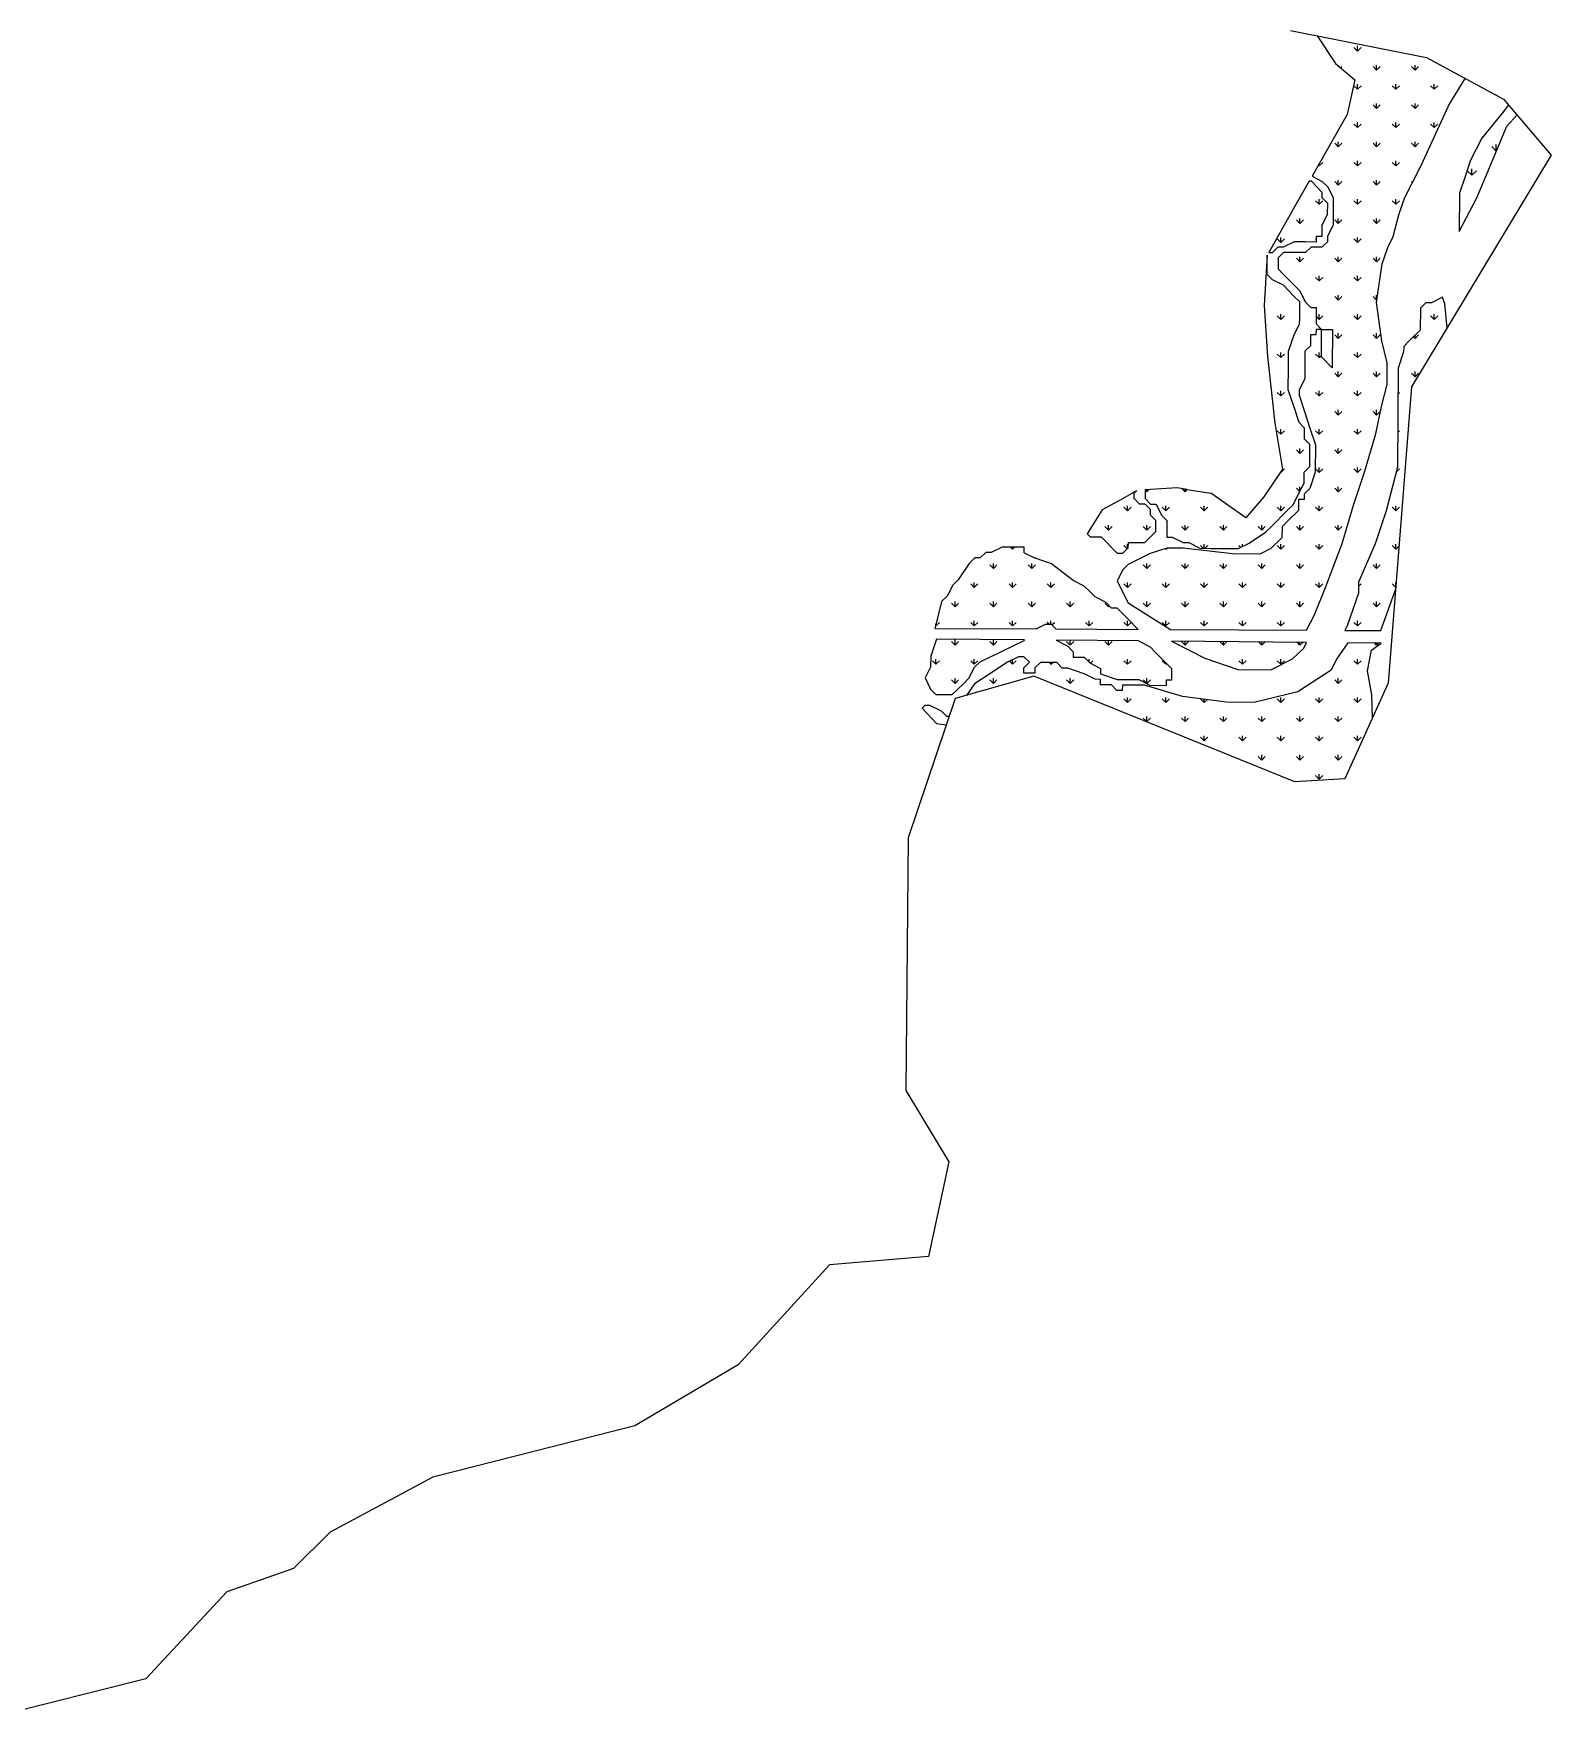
# Model space of a CAD drawing. Header units: metres. Extents: x 335517 to 338331, y 1782039 to 1785453.
# Drawn here: x 336794 to 337914, y 1782572 to 1783817 of the extents above; entities that cross this region are included whole.
import ezdxf

# ---------------------------------------------------------------- set-up
doc = ezdxf.new("R2010")
doc.units = ezdxf.units.M
doc.layers.add('MANGROOVES', color=112, linetype='Continuous')

msp = doc.modelspace()

# ---------------------------------------------------------------- linework, layer by layer
at = {"color": 3}
for p, q in [((337721.4, 1783819.3), (337821.6, 1783799.3)), ((337821.6, 1783799.3), (337878.5, 1783768.6)), ((337878.5, 1783768.6), (337913.7, 1783727.3)), ((337913.7, 1783727.3), (337810.6, 1783556.3)), ((337810.6, 1783556.3), (337793.5, 1783337.6)), ((337531.8, 1783342.8), (337473.9, 1783326.2)), ((337724.6, 1783264.7), (337531.8, 1783342.8)), ((337793.5, 1783337.6), (337761.3, 1783267)), ((337473.9, 1783326.2), (337439.1, 1783223.5)), ((337761.3, 1783267), (337724.6, 1783264.7)), ((337439.1, 1783223.5), (337437.5, 1783037.1)), ((337437.5, 1783037.1), (337469.2, 1782984.4)), ((337469.2, 1782984.4), (337454.2, 1782914.5)), ((337381, 1782908.3), (337313.8, 1782834.5)), ((337454.2, 1782914.5), (337381, 1782908.3)), ((337313.8, 1782834.5), (337237.5, 1782789.6)), ((337237.5, 1782789.6), (337088.3, 1782751.6)), ((337088.3, 1782751.6), (337012.7, 1782711)), ((337012.7, 1782711), (336985.4, 1782684.2)), ((336985.4, 1782684.2), (336936.3, 1782667)), ((336936.3, 1782667), (336876.5, 1782602.9)), ((336876.5, 1782602.9), (336752.4, 1782571.5))]:
    msp.add_line(p, q, dxfattribs=at)
at = {"layer": 'MANGROOVES'}
for p, q in [((337740.9, 1783815.4), (337754.5, 1783794.8)), ((337754.5, 1783794.8), (337768.7, 1783782.8)), ((337768.7, 1783782.8), (337763.2, 1783757.3)), ((337838.2, 1783764.1), (337850.2, 1783783.9)), ((337817.7, 1783719.7), (337838.2, 1783764.1)), ((337882.1, 1783764.4), (337878.7, 1783759.8)), ((337763.2, 1783757.3), (337737.2, 1783711.8)), ((337878.7, 1783759.8), (337862.4, 1783739.7)), ((337881, 1783748.6), (337888.5, 1783756.9)), ((337862.4, 1783739.7), (337854.2, 1783723.5)), ((337871.5, 1783726.3), (337881, 1783748.6)), ((337858.9, 1783695.7), (337871.5, 1783726.3)), ((337805.5, 1783695.4), (337817.7, 1783719.7)), ((337854.2, 1783723.5), (337850.1, 1783711.4)), ((337735.1, 1783708), (337723.4, 1783687.5)), ((337736.7, 1783708), (337735.1, 1783708)), ((337740.7, 1783703.9), (337736.7, 1783708)), ((337737.2, 1783711.8), (337744.8, 1783707.9)), ((337744.8, 1783699.8), (337740.7, 1783703.9)), ((337744.8, 1783707.9), (337748.8, 1783703.9)), ((337748.8, 1783703.9), (337752.8, 1783695.7)), ((337850.1, 1783711.4), (337846, 1783699.3)), ((337744.7, 1783695.8), (337744.8, 1783699.8)), ((337744.7, 1783695.8), (337748.8, 1783691.7)), ((337748.7, 1783683.6), (337748.8, 1783691.7)), ((337752.8, 1783695.7), (337752.7, 1783675.5)), ((337801.3, 1783683.3), (337805.5, 1783695.4)), ((337846, 1783699.3), (337845.8, 1783670.9)), ((337845.8, 1783670.9), (337858.9, 1783695.7)), ((337723.4, 1783687.5), (337705.2, 1783655.5)), ((337744.6, 1783675.5), (337748.7, 1783683.6)), ((337797.2, 1783667.2), (337801.3, 1783683.3)), ((337740.5, 1783663.4), (337740.5, 1783667.5)), ((337740.5, 1783667.5), (337744.6, 1783667.4)), ((337744.6, 1783667.4), (337744.6, 1783675.5)), ((337752.7, 1783675.5), (337748.6, 1783667.4)), ((337748.6, 1783667.4), (337748.6, 1783663.4)), ((337793.1, 1783659.1), (337797.2, 1783667.2)), ((337704, 1783653.5), (337701.8, 1783616.2)), ((337704, 1783651.5), (337704, 1783653.5)), ((337704, 1783647.4), (337704, 1783651.5)), ((337705.2, 1783655.5), (337708.1, 1783655.5)), ((337708.1, 1783655.5), (337712.2, 1783659.5)), ((337716.2, 1783655.5), (337712.1, 1783651.4)), ((337712.1, 1783651.4), (337712.1, 1783643.3)), ((337712.2, 1783659.5), (337716.2, 1783659.5)), ((337716.2, 1783659.5), (337724.3, 1783663.5)), ((337732.4, 1783655.4), (337716.2, 1783655.5)), ((337724.3, 1783663.5), (337732.4, 1783663.5)), ((337732.4, 1783663.5), (337740.5, 1783663.4)), ((337736.5, 1783659.4), (337732.4, 1783655.4)), ((337744.5, 1783659.3), (337736.5, 1783659.4)), ((337748.6, 1783663.4), (337744.5, 1783659.3)), ((337789, 1783647), (337793.1, 1783659.1)), ((337704, 1783639.3), (337704, 1783647.4)), ((337708, 1783635.3), (337704, 1783639.3)), ((337712.1, 1783643.3), (337716.1, 1783639.3)), ((337716.1, 1783639.3), (337720.1, 1783635.2)), ((337784.8, 1783618.6), (337789, 1783647)), ((337716.1, 1783631.2), (337708, 1783635.3)), ((337720.1, 1783627.1), (337716.1, 1783631.2)), ((337720.1, 1783635.2), (337724.2, 1783631.1)), ((337724.1, 1783623), (337720.1, 1783627.1)), ((337724.2, 1783631.1), (337728.2, 1783627.1)), ((337728.2, 1783627.1), (337732.2, 1783618.9)), ((337701.8, 1783616.2), (337704.3, 1783578.6)), ((337728.1, 1783619), (337724.1, 1783623)), ((337728.1, 1783610.9), (337728.1, 1783619)), ((337732.2, 1783618.9), (337736.2, 1783614.9)), ((337736.2, 1783614.9), (337740.3, 1783614.8)), ((337740.3, 1783614.8), (337740.2, 1783602.7)), ((337788.7, 1783590.3), (337784.8, 1783618.6)), ((337817.2, 1783614.4), (337817.1, 1783598.2)), ((337821.2, 1783618.4), (337817.2, 1783614.4)), ((337825.3, 1783618.4), (337821.2, 1783618.4)), ((337833.4, 1783622.4), (337825.3, 1783618.4)), ((337835.2, 1783617.6), (337833.4, 1783622.4)), ((337836.9, 1783599.9), (337835.2, 1783617.6)), ((337723.9, 1783594.7), (337728, 1783602.8)), ((337728, 1783602.8), (337728.1, 1783606.8)), ((337728.1, 1783606.8), (337728.1, 1783610.9)), ((337740.2, 1783602.7), (337744.2, 1783598.6)), ((337719.8, 1783582.6), (337723.9, 1783594.7)), ((337736.1, 1783594.6), (337736, 1783586.5)), ((337740.1, 1783594.6), (337736.1, 1783594.6)), ((337740.2, 1783598.6), (337740.1, 1783594.6)), ((337744.2, 1783598.6), (337740.2, 1783598.6)), ((337744.1, 1783578.4), (337744.2, 1783598.6)), ((337744.2, 1783598.6), (337752.3, 1783598.6)), ((337752.3, 1783598.6), (337752.1, 1783570.2)), ((337792.6, 1783574.1), (337788.7, 1783590.3)), ((337808.9, 1783590.2), (337804.9, 1783586.1)), ((337817.1, 1783598.2), (337808.9, 1783590.2)), ((337704.3, 1783578.6), (337709.8, 1783529.4)), ((337719.8, 1783574.5), (337719.8, 1783582.6)), ((337732, 1783582.5), (337731.9, 1783562.3)), ((337736, 1783586.5), (337732, 1783582.5)), ((337752.1, 1783570.2), (337744.1, 1783578.4)), ((337804.8, 1783582.1), (337800.7, 1783570)), ((337804.9, 1783586.1), (337804.8, 1783582.1)), ((337719.7, 1783554.2), (337719.8, 1783570.4)), ((337719.8, 1783570.4), (337719.8, 1783574.5)), ((337792.6, 1783557.9), (337792.6, 1783574.1)), ((337800.7, 1783570), (337800.3, 1783497.1)), ((337723.7, 1783542.1), (337719.7, 1783554.2)), ((337731.9, 1783562.3), (337727.8, 1783554.2)), ((337727.8, 1783554.2), (337727.8, 1783550.1)), ((337788.4, 1783541.7), (337792.6, 1783557.9)), ((337727.6, 1783529.9), (337723.7, 1783542.1)), ((337727.8, 1783550.1), (337731.7, 1783538)), ((337784.3, 1783521.5), (337788.4, 1783541.7)), ((337709.8, 1783529.4), (337715.5, 1783495.5)), ((337731.7, 1783525.8), (337727.6, 1783529.9)), ((337731.7, 1783538), (337735.7, 1783525.8)), ((337731.6, 1783517.7), (337731.7, 1783525.8)), ((337735.6, 1783513.7), (337731.6, 1783517.7)), ((337735.7, 1783525.8), (337739.7, 1783513.6)), ((337776, 1783493.2), (337784.3, 1783521.5)), ((337735.6, 1783505.6), (337735.6, 1783513.7)), ((337735.6, 1783497.5), (337735.6, 1783505.6)), ((337739.7, 1783513.6), (337739.6, 1783493.4)), ((337715.5, 1783495.5), (337701.6, 1783475)), ((337731.4, 1783485.3), (337731.5, 1783493.4)), ((337731.5, 1783493.4), (337735.6, 1783497.5)), ((337739.6, 1783493.4), (337735.5, 1783481.3)), ((337767.8, 1783468.9), (337776, 1783493.2)), ((337800.3, 1783497.1), (337792, 1783464.8)), ((337594.1, 1783471.8), (337608, 1783479.9)), ((337605.9, 1783477.9), (337608, 1783479.9)), ((337605.9, 1783473.9), (337605.9, 1783477.9)), ((337637.6, 1783481.7), (337614, 1783480.3)), ((337614, 1783480.3), (337614, 1783477.9)), ((337614, 1783477.9), (337614, 1783473.8)), ((337645.1, 1783480.5), (337637.6, 1783481.7)), ((337645.1, 1783480.5), (337662.4, 1783477.8)), ((337688.3, 1783459.7), (337662.4, 1783477.8)), ((337723.3, 1783469.2), (337727.3, 1783477.3)), ((337727.3, 1783477.3), (337731.4, 1783485.3)), ((337735.5, 1783481.3), (337731.4, 1783477.2)), ((337731.4, 1783477.2), (337731.4, 1783473.2)), ((337582.4, 1783465.6), (337571.3, 1783447.8)), ((337594.1, 1783471.8), (337582.4, 1783465.6)), ((337609.9, 1783469.8), (337605.9, 1783473.9)), ((337614, 1783469.8), (337609.9, 1783469.8)), ((337614, 1783473.8), (337618, 1783469.8)), ((337618, 1783465.7), (337614, 1783469.8)), ((337618, 1783469.8), (337622.1, 1783469.8)), ((337618, 1783461.7), (337618, 1783465.7)), ((337622.1, 1783469.8), (337626.1, 1783461.6)), ((337701.6, 1783475), (337688.3, 1783459.7)), ((337707, 1783453.1), (337719.2, 1783465.2)), ((337727.3, 1783465.1), (337719.1, 1783457.1)), ((337719.2, 1783465.2), (337723.3, 1783469.2)), ((337731.4, 1783473.2), (337727.3, 1783473.2)), ((337727.3, 1783473.2), (337727.3, 1783465.1)), ((337759.5, 1783440.7), (337767.8, 1783468.9)), ((337792, 1783464.8), (337783.8, 1783440.5)), ((337622, 1783457.6), (337618, 1783461.7)), ((337622, 1783453.6), (337622, 1783457.6)), ((337622, 1783449.5), (337622, 1783453.6)), ((337626.1, 1783461.6), (337630.1, 1783457.6)), ((337630.1, 1783453.5), (337630, 1783449.5)), ((337630.1, 1783457.6), (337630.1, 1783453.5)), ((337702.9, 1783449.1), (337707, 1783453.1)), ((337715.1, 1783453), (337715, 1783444.9)), ((337719.1, 1783457.1), (337715.1, 1783453)), ((337571.3, 1783447.8), (337573.4, 1783445.7)), ((337573.4, 1783445.7), (337581.5, 1783445.7)), ((337581.5, 1783445.7), (337585.5, 1783441.6)), ((337585.5, 1783441.6), (337589.5, 1783437.5)), ((337601.6, 1783437.5), (337601.7, 1783441.5)), ((337601.7, 1783441.5), (337605.7, 1783441.5)), ((337605.7, 1783441.5), (337609.8, 1783441.5)), ((337609.8, 1783441.5), (337613.8, 1783441.5)), ((337613.8, 1783441.5), (337617.9, 1783445.5)), ((337617.9, 1783445.5), (337622, 1783449.5)), ((337630, 1783449.5), (337630, 1783445.4)), ((337630, 1783445.4), (337634.1, 1783445.4)), ((337634.1, 1783445.4), (337642.1, 1783441.3)), ((337642.1, 1783441.3), (337646.2, 1783441.3)), ((337646.2, 1783441.3), (337654.3, 1783437.2)), ((337682.6, 1783437), (337690.7, 1783441)), ((337690.7, 1783441), (337702.9, 1783449.1)), ((337715, 1783444.9), (337706.9, 1783436.9)), ((337747.2, 1783408.3), (337759.5, 1783440.7)), ((337783.8, 1783440.5), (337771.5, 1783412.2)), ((337488.3, 1783430), (337484.2, 1783426)), ((337492.3, 1783430), (337488.3, 1783430)), ((337496.4, 1783434), (337492.3, 1783430)), ((337500.4, 1783434), (337496.4, 1783434)), ((337508.5, 1783438), (337500.4, 1783434)), ((337516.6, 1783437.9), (337508.5, 1783438)), ((337524.7, 1783437.9), (337516.6, 1783437.9)), ((337524.7, 1783433.9), (337524.7, 1783437.9)), ((337524.7, 1783433.9), (337532.8, 1783429.8)), ((337544.9, 1783425.6), (337532.8, 1783429.8)), ((337589.5, 1783437.5), (337593.5, 1783433.5)), ((337593.5, 1783433.5), (337597.6, 1783433.5)), ((337597.6, 1783433.5), (337601.6, 1783437.5)), ((337617.8, 1783433.3), (337601.6, 1783425.3)), ((337630, 1783437.3), (337617.8, 1783433.3)), ((337642.1, 1783437.3), (337630, 1783437.3)), ((337678.5, 1783433), (337642.1, 1783437.3)), ((337654.3, 1783437.2), (337662.4, 1783437.1)), ((337662.4, 1783437.1), (337666.4, 1783437.1)), ((337666.4, 1783437.1), (337674.5, 1783437.1)), ((337674.5, 1783437.1), (337682.6, 1783437)), ((337698.8, 1783432.9), (337678.5, 1783433)), ((337706.9, 1783436.9), (337698.8, 1783432.9)), ((337484.2, 1783426), (337476, 1783413.9)), ((337561, 1783413.4), (337544.9, 1783425.6)), ((337597.5, 1783421.3), (337593.4, 1783413.2)), ((337601.6, 1783425.3), (337597.5, 1783421.3)), ((337472, 1783409.9), (337467.9, 1783401.8)), ((337476, 1783413.9), (337472, 1783409.9)), ((337569.1, 1783409.3), (337561, 1783413.4)), ((337573.1, 1783405.2), (337569.1, 1783409.3)), ((337577.2, 1783401.2), (337573.1, 1783405.2)), ((337593.4, 1783413.2), (337597.4, 1783405.1)), ((337597.4, 1783405.1), (337601.4, 1783397)), ((337739, 1783388.1), (337747.2, 1783408.3)), ((337771.5, 1783404.1), (337763.2, 1783379.9)), ((337771.5, 1783412.2), (337771.5, 1783404.1)), ((337787.9, 1783376.4), (337799, 1783407.2)), ((337463.8, 1783397.8), (337459.7, 1783381.6)), ((337467.9, 1783401.8), (337463.8, 1783397.8)), ((337585.2, 1783397.1), (337577.2, 1783401.2)), ((337589.3, 1783393), (337585.2, 1783397.1)), ((337593.3, 1783393), (337589.3, 1783393)), ((337601.4, 1783384.8), (337593.3, 1783393)), ((337601.4, 1783397), (337632.8, 1783377.2)), ((337459.7, 1783381.6), (337458.8, 1783378)), ((337458.8, 1783378), (337533.6, 1783377.7)), ((337533.6, 1783377.7), (337540.6, 1783381.1)), ((337540.6, 1783381.1), (337544.7, 1783381.1)), ((337544.7, 1783381.1), (337548.2, 1783377.6)), ((337548.2, 1783377.6), (337608.8, 1783377.3)), ((337608.8, 1783377.3), (337601.4, 1783384.8)), ((337733.2, 1783376.6), (337739, 1783388.1)), ((337763.2, 1783379.9), (337761.5, 1783376.5)), ((337460.1, 1783370.2), (337455.8, 1783357.6)), ((337525.1, 1783369.6), (337460.1, 1783370.2)), ((337508.4, 1783361.3), (337516.6, 1783365.2)), ((337516.6, 1783365.2), (337524.7, 1783369.2)), ((337524.7, 1783369.2), (337525.1, 1783369.6)), ((337609.2, 1783368.8), (337548.3, 1783369.4)), ((337548.3, 1783369.4), (337557, 1783364.9)), ((337557, 1783364.9), (337561, 1783360.8)), ((337609.2, 1783368.8), (337617.7, 1783364.4)), ((337632.8, 1783377.2), (337733.2, 1783376.6)), ((337733.2, 1783367.6), (337633.5, 1783368.6)), ((337633.5, 1783368.6), (337658.2, 1783356)), ((337731.1, 1783363.5), (337733.2, 1783367.6)), ((337763.5, 1783367.3), (337755.3, 1783355.2)), ((337761.5, 1783376.5), (337787.9, 1783376.4)), ((337788.1, 1783367.1), (337763.5, 1783367.3)), ((337781.2, 1783362), (337788.1, 1783367.1)), ((337455.8, 1783357.6), (337455.7, 1783349.5)), ((337488.1, 1783349.3), (337492.2, 1783353.3)), ((337492.2, 1783353.3), (337508.4, 1783361.3)), ((337512.4, 1783353.1), (337500.2, 1783345.1)), ((337520.5, 1783357.1), (337512.4, 1783353.1)), ((337524.6, 1783357.1), (337520.5, 1783357.1)), ((337524.5, 1783349), (337528.6, 1783353)), ((337528.6, 1783353), (337524.6, 1783357.1)), ((337536.7, 1783352.9), (337532.6, 1783348.9)), ((337540.7, 1783352.9), (337536.7, 1783352.9)), ((337544.8, 1783352.9), (337540.7, 1783352.9)), ((337548.8, 1783352.8), (337544.8, 1783352.9)), ((337552.9, 1783348.7), (337548.8, 1783352.8)), ((337561, 1783360.8), (337561, 1783356.8)), ((337561, 1783356.8), (337569.1, 1783356.7)), ((337569.1, 1783356.7), (337573.1, 1783352.6)), ((337573.1, 1783352.6), (337581.2, 1783348.5)), ((337621.8, 1783360.3), (337617.7, 1783364.4)), ((337629.8, 1783352.2), (337621.8, 1783360.3)), ((337658.2, 1783356), (337682.4, 1783347.7)), ((337706.7, 1783347.5), (337722.9, 1783355.5)), ((337722.9, 1783355.5), (337731.1, 1783363.5)), ((337755.3, 1783355.2), (337751.2, 1783347.1)), ((337778.1, 1783346.6), (337781.2, 1783362)), ((337455.7, 1783349.5), (337451.6, 1783341.5)), ((337451.6, 1783341.5), (337455.6, 1783333.3)), ((337479.9, 1783337.2), (337484, 1783341.2)), ((337484, 1783341.2), (337488.1, 1783349.3)), ((337500.2, 1783345.1), (337488, 1783337.1)), ((337524.5, 1783344.9), (337524.5, 1783349)), ((337532.6, 1783344.9), (337524.5, 1783344.9)), ((337532.6, 1783348.9), (337532.6, 1783344.9)), ((337556.9, 1783348.7), (337552.9, 1783348.7)), ((337569, 1783344.6), (337556.9, 1783348.7)), ((337577.1, 1783340.5), (337569, 1783344.6)), ((337581.1, 1783340.4), (337577.1, 1783340.5)), ((337581.1, 1783336.4), (337581.1, 1783340.4)), ((337581.2, 1783348.5), (337581.2, 1783344.5)), ((337581.2, 1783344.5), (337593.3, 1783340.3)), ((337593.3, 1783340.3), (337609.5, 1783340.2)), ((337609.5, 1783340.2), (337617.5, 1783336.1)), ((337629.7, 1783336), (337629.7, 1783340)), ((337629.7, 1783340), (337633.7, 1783340)), ((337633.8, 1783348.1), (337629.8, 1783352.2)), ((337633.7, 1783340), (337633.8, 1783348.1)), ((337682.4, 1783347.7), (337706.7, 1783347.5)), ((337751.2, 1783347.1), (337726.8, 1783331.1)), ((337781.4, 1783328.9), (337778.1, 1783346.6)), ((337455.6, 1783333.3), (337459.6, 1783329.3)), ((337459.6, 1783329.3), (337471.7, 1783329.2)), ((337471.7, 1783329.2), (337479.9, 1783337.2)), ((337488, 1783337.1), (337482.2, 1783328.6)), ((337589.2, 1783336.3), (337581.1, 1783336.4)), ((337593.2, 1783332.2), (337589.2, 1783336.3)), ((337597.2, 1783332.2), (337593.2, 1783332.2)), ((337597.3, 1783336.2), (337597.2, 1783332.2)), ((337613.5, 1783336.1), (337597.3, 1783336.2)), ((337641.7, 1783327.8), (337613.5, 1783336.1)), ((337617.5, 1783336.1), (337629.7, 1783336)), ((337674.1, 1783323.5), (337641.7, 1783327.8)), ((337726.8, 1783331.1), (337710.5, 1783327.2)), ((337781.8, 1783311.8), (337781.4, 1783328.9)), ((337451.4, 1783321.2), (337449.4, 1783319.2)), ((337449.4, 1783319.2), (337460.1, 1783307.9)), ((337455.5, 1783321.2), (337451.4, 1783321.2)), ((337455.5, 1783321.2), (337463.5, 1783317.1)), ((337467.6, 1783313), (337463.5, 1783317.1)), ((337694.3, 1783323.3), (337674.1, 1783323.5)), ((337710.5, 1783327.2), (337694.3, 1783323.3)), ((337460.1, 1783307.9), (337467.3, 1783306.8)), ((337469.4, 1783313), (337467.6, 1783313))]:
    msp.add_line(p, q, dxfattribs=at)
at = {"layer": 'MANGROOVES', "linetype": 'Continuous'}
for p, q in [((337770.8, 1783804.1), (337768.1, 1783806.8)), ((337770.8, 1783804.1), (337770.8, 1783807.9)), ((337770.8, 1783804.1), (337773.4, 1783806.8)), ((337756.6, 1783793), (337756.6, 1783793.7)), ((337758.3, 1783791.6), (337759.3, 1783792.6)), ((337784.9, 1783790), (337782.3, 1783792.6)), ((337784.9, 1783790), (337784.9, 1783793.7)), ((337784.9, 1783790), (337787.6, 1783792.6)), ((337813.2, 1783790), (337810.5, 1783792.6)), ((337813.2, 1783790), (337813.2, 1783793.7)), ((337813.2, 1783790), (337815.8, 1783792.6)), ((337770.8, 1783775.9), (337768.1, 1783778.5)), ((337770.8, 1783775.9), (337770.8, 1783779.6)), ((337770.8, 1783775.9), (337773.4, 1783778.5)), ((337799.1, 1783775.9), (337796.4, 1783778.5)), ((337799.1, 1783775.9), (337799.1, 1783779.6)), ((337799.1, 1783775.9), (337801.7, 1783778.5)), ((337827.3, 1783775.9), (337824.7, 1783778.5)), ((337827.3, 1783775.9), (337827.3, 1783779.6)), ((337827.3, 1783775.9), (337830, 1783778.5)), ((337784.9, 1783761.7), (337782.3, 1783764.4)), ((337784.9, 1783761.7), (337784.9, 1783765.5)), ((337784.9, 1783761.7), (337787.6, 1783764.4)), ((337813.2, 1783761.7), (337810.5, 1783764.4)), ((337813.2, 1783761.7), (337813.2, 1783765.5)), ((337813.2, 1783761.7), (337815.8, 1783764.4)), ((337770.8, 1783747.6), (337770.8, 1783751.3)), ((337799.1, 1783747.6), (337799.1, 1783751.3)), ((337827.3, 1783747.6), (337827.3, 1783751.3)), ((337770.8, 1783747.6), (337768.1, 1783750.2)), ((337770.8, 1783747.6), (337773.4, 1783750.2)), ((337799.1, 1783747.6), (337796.4, 1783750.2)), ((337799.1, 1783747.6), (337801.7, 1783750.2)), ((337827.3, 1783747.6), (337824.7, 1783750.2)), ((337827.3, 1783747.6), (337830, 1783750.2)), ((337756.6, 1783733.4), (337754, 1783736.1)), ((337756.6, 1783733.4), (337756.6, 1783737.2)), ((337756.6, 1783733.4), (337759.3, 1783736.1)), ((337784.9, 1783733.4), (337782.3, 1783736.1)), ((337784.9, 1783733.4), (337784.9, 1783737.2)), ((337784.9, 1783733.4), (337787.6, 1783736.1)), ((337813.2, 1783733.4), (337810.5, 1783736.1)), ((337813.2, 1783733.4), (337813.2, 1783737.2)), ((337813.2, 1783733.4), (337815.8, 1783736.1)), ((337873.2, 1783730.3), (337869.8, 1783733.7)), ((337873.2, 1783730.3), (337873.2, 1783735.1)), ((337873.2, 1783730.3), (337873.3, 1783730.4)), ((337742.5, 1783719.3), (337741.9, 1783719.9)), ((337742.5, 1783719.3), (337745.1, 1783721.9)), ((337742.5, 1783719.3), (337742.5, 1783721)), ((337770.8, 1783719.3), (337768.1, 1783721.9)), ((337770.8, 1783719.3), (337770.8, 1783723)), ((337770.8, 1783719.3), (337773.4, 1783721.9)), ((337799.1, 1783719.3), (337796.4, 1783721.9)), ((337799.1, 1783719.3), (337799.1, 1783723)), ((337799.1, 1783719.3), (337801.7, 1783721.9)), ((337855.2, 1783712.4), (337851.8, 1783715.7)), ((337855.2, 1783712.4), (337855.2, 1783717.1)), ((337855.2, 1783712.4), (337858.6, 1783715.7)), ((337756.6, 1783705.1), (337754, 1783707.8)), ((337756.6, 1783705.1), (337756.6, 1783708.9)), ((337756.6, 1783705.1), (337759.3, 1783707.8)), ((337784.9, 1783705.1), (337782.3, 1783707.8)), ((337784.9, 1783705.1), (337784.9, 1783708.9)), ((337784.9, 1783705.1), (337787.6, 1783707.8)), ((337811.3, 1783707), (337810.5, 1783707.8)), ((337742.5, 1783691), (337739.8, 1783693.6)), ((337742.5, 1783691), (337742.5, 1783694.7)), ((337742.5, 1783691), (337745.1, 1783693.6)), ((337770.8, 1783691), (337768.1, 1783693.6)), ((337770.8, 1783691), (337770.8, 1783694.7)), ((337770.8, 1783691), (337773.4, 1783693.6)), ((337799.1, 1783691), (337796.4, 1783693.6)), ((337799.1, 1783691), (337799.1, 1783694.7)), ((337799.1, 1783691), (337801.7, 1783693.6)), ((337728.3, 1783676.9), (337725.7, 1783679.5)), ((337728.3, 1783676.9), (337728.3, 1783680.6)), ((337728.3, 1783676.9), (337731, 1783679.5)), ((337756.6, 1783676.9), (337754, 1783679.5)), ((337756.6, 1783676.9), (337756.6, 1783680.6)), ((337756.6, 1783676.9), (337759.3, 1783679.5)), ((337784.9, 1783676.9), (337782.3, 1783679.5)), ((337784.9, 1783676.9), (337784.9, 1783680.6)), ((337784.9, 1783676.9), (337787.6, 1783679.5)), ((337714.2, 1783662.7), (337711.5, 1783665.4)), ((337714.2, 1783662.7), (337714.2, 1783666.5)), ((337714.2, 1783662.7), (337716.9, 1783665.4)), ((337740.5, 1783664.7), (337739.8, 1783665.4)), ((337770.8, 1783662.7), (337768.1, 1783665.4)), ((337770.8, 1783662.7), (337770.8, 1783666.5)), ((337770.8, 1783662.7), (337773.4, 1783665.4)), ((337728.3, 1783648.6), (337728.3, 1783652.3)), ((337756.6, 1783648.6), (337756.6, 1783652.3)), ((337784.9, 1783648.6), (337784.9, 1783652.3)), ((337728.3, 1783648.6), (337725.7, 1783651.2)), ((337728.3, 1783648.6), (337731, 1783651.2)), ((337756.6, 1783648.6), (337754, 1783651.2)), ((337756.6, 1783648.6), (337759.3, 1783651.2)), ((337784.9, 1783648.6), (337782.3, 1783651.2)), ((337784.9, 1783648.6), (337787.6, 1783651.2)), ((337742.5, 1783634.4), (337739.8, 1783637.1)), ((337742.5, 1783634.4), (337742.5, 1783638.2)), ((337742.5, 1783634.4), (337745.1, 1783637.1)), ((337770.8, 1783634.4), (337768.1, 1783637.1)), ((337770.8, 1783634.4), (337770.8, 1783638.2)), ((337770.8, 1783634.4), (337773.4, 1783637.1)), ((337702.2, 1783622.4), (337702.7, 1783622.9)), ((337730.5, 1783622.4), (337731, 1783622.9)), ((337756.6, 1783620.3), (337754, 1783622.9)), ((337756.6, 1783620.3), (337756.6, 1783624)), ((337756.6, 1783620.3), (337759.3, 1783622.9)), ((337784.9, 1783620.3), (337782.3, 1783622.9)), ((337784.9, 1783620.3), (337784.9, 1783624)), ((337784.9, 1783620.3), (337785.1, 1783620.4)), ((337714.2, 1783606.1), (337711.5, 1783608.8)), ((337714.2, 1783606.1), (337714.2, 1783609.9)), ((337714.2, 1783606.1), (337716.9, 1783608.8)), ((337742.5, 1783606.1), (337740.2, 1783608.4)), ((337742.5, 1783606.1), (337742.5, 1783609.9)), ((337742.5, 1783606.1), (337745.1, 1783608.8)), ((337770.8, 1783606.1), (337768.1, 1783608.8)), ((337770.8, 1783606.1), (337770.8, 1783609.9)), ((337770.8, 1783606.1), (337773.4, 1783608.8)), ((337827.3, 1783606.1), (337824.7, 1783608.8)), ((337827.3, 1783606.1), (337827.3, 1783609.9)), ((337827.3, 1783606.1), (337830, 1783608.8)), ((337756.6, 1783592), (337754, 1783594.7)), ((337756.6, 1783592), (337756.6, 1783595.8)), ((337756.6, 1783592), (337759.3, 1783594.7)), ((337784.9, 1783592), (337782.3, 1783594.7)), ((337784.9, 1783592), (337784.9, 1783595.8)), ((337784.9, 1783592), (337787.6, 1783594.7)), ((337813.2, 1783592), (337812, 1783593.2)), ((337813.2, 1783592), (337815.8, 1783594.7)), ((337813.2, 1783592), (337813.2, 1783594.4)), ((337714.2, 1783577.9), (337711.5, 1783580.5)), ((337714.2, 1783577.9), (337714.2, 1783581.6)), ((337714.2, 1783577.9), (337716.9, 1783580.5)), ((337742.5, 1783577.9), (337739.8, 1783580.5)), ((337742.5, 1783577.9), (337742.5, 1783581.6)), ((337742.5, 1783577.9), (337744.1, 1783579.5)), ((337770.8, 1783577.9), (337768.1, 1783580.5)), ((337770.8, 1783577.9), (337770.8, 1783581.6)), ((337770.8, 1783577.9), (337773.4, 1783580.5)), ((337756.6, 1783563.7), (337754, 1783566.4)), ((337756.6, 1783563.7), (337756.6, 1783567.5)), ((337756.6, 1783563.7), (337759.3, 1783566.4)), ((337784.9, 1783563.7), (337782.3, 1783566.4)), ((337784.9, 1783563.7), (337784.9, 1783567.5)), ((337784.9, 1783563.7), (337787.6, 1783566.4)), ((337813.2, 1783563.7), (337810.5, 1783566.4)), ((337813.2, 1783563.7), (337813.2, 1783567.5)), ((337813.2, 1783563.7), (337815.8, 1783566.4)), ((337714.2, 1783549.6), (337711.5, 1783552.2)), ((337714.2, 1783549.6), (337714.2, 1783553.3)), ((337714.2, 1783549.6), (337716.9, 1783552.2)), ((337742.5, 1783549.6), (337739.8, 1783552.2)), ((337742.5, 1783549.6), (337742.5, 1783553.3)), ((337742.5, 1783549.6), (337745.1, 1783552.2)), ((337770.8, 1783549.6), (337768.1, 1783552.2)), ((337770.8, 1783549.6), (337770.8, 1783553.3)), ((337770.8, 1783549.6), (337773.4, 1783552.2)), ((337800.6, 1783551.1), (337801.7, 1783552.2)), ((337756.6, 1783535.4), (337754, 1783538.1)), ((337756.6, 1783535.4), (337756.6, 1783539.2)), ((337756.6, 1783535.4), (337759.3, 1783538.1)), ((337784.9, 1783535.4), (337782.3, 1783538.1)), ((337784.9, 1783535.4), (337784.9, 1783539.2)), ((337784.9, 1783535.4), (337787.6, 1783538.1)), ((337714.2, 1783521.3), (337711.5, 1783523.9)), ((337714.2, 1783521.3), (337714.2, 1783525)), ((337714.2, 1783521.3), (337716.9, 1783523.9)), ((337742.5, 1783521.3), (337739.8, 1783523.9)), ((337742.5, 1783521.3), (337742.5, 1783525)), ((337742.5, 1783521.3), (337745.1, 1783523.9)), ((337770.8, 1783521.3), (337768.1, 1783523.9)), ((337770.8, 1783521.3), (337770.8, 1783525)), ((337770.8, 1783521.3), (337773.4, 1783523.9)), ((337800.5, 1783522.7), (337801.7, 1783523.9)), ((337728.3, 1783507.1), (337725.7, 1783509.8)), ((337728.3, 1783507.2), (337728.3, 1783510.9)), ((337728.3, 1783507.1), (337731, 1783509.8)), ((337756.6, 1783507.1), (337754, 1783509.8)), ((337756.6, 1783507.2), (337756.6, 1783510.9)), ((337756.6, 1783507.1), (337759.3, 1783509.8)), ((337714.2, 1783493), (337713.9, 1783493.3)), ((337714.2, 1783493), (337716.9, 1783495.7)), ((337714.2, 1783493), (337714.2, 1783493.6)), ((337742.5, 1783493), (337739.8, 1783495.7)), ((337742.5, 1783493), (337742.5, 1783496.8)), ((337742.5, 1783493), (337745.1, 1783495.7)), ((337770.8, 1783493), (337768.1, 1783495.7)), ((337770.8, 1783493), (337770.8, 1783496.8)), ((337770.8, 1783493), (337773.4, 1783495.7)), ((337799.3, 1783493.3), (337801.7, 1783495.7)), ((337615.2, 1783478.9), (337614, 1783480)), ((337615.2, 1783478.9), (337616.8, 1783480.5)), ((337615.2, 1783478.9), (337615.2, 1783480.4)), ((337643.5, 1783478.9), (337641.3, 1783481.1)), ((337643.5, 1783478.9), (337643.5, 1783480.7)), ((337643.5, 1783478.9), (337645.1, 1783480.5)), ((337728.2, 1783479), (337725.7, 1783481.5)), ((337728.3, 1783479.2), (337728.3, 1783482.6)), ((337756.6, 1783478.9), (337754, 1783481.5)), ((337756.6, 1783478.9), (337756.6, 1783482.6)), ((337756.6, 1783478.9), (337759.3, 1783481.5)), ((337601.1, 1783464.7), (337598.4, 1783467.4)), ((337601.1, 1783464.7), (337601.1, 1783468.5)), ((337601.1, 1783464.7), (337603.7, 1783467.4)), ((337629.3, 1783464.7), (337626.7, 1783467.4)), ((337629.3, 1783464.7), (337629.3, 1783468.5)), ((337629.3, 1783464.7), (337632, 1783467.4)), ((337657.6, 1783464.7), (337655, 1783467.4)), ((337657.6, 1783464.7), (337657.6, 1783468.5)), ((337657.6, 1783464.7), (337660.3, 1783467.4)), ((337714.2, 1783464.7), (337711.5, 1783467.4)), ((337714.2, 1783464.7), (337714.2, 1783468.5)), ((337714.2, 1783464.7), (337716.9, 1783467.4)), ((337742.5, 1783464.7), (337739.8, 1783467.4)), ((337742.5, 1783464.7), (337742.5, 1783468.5)), ((337742.5, 1783464.7), (337745.1, 1783467.4)), ((337799.1, 1783464.7), (337796.4, 1783467.4)), ((337799.1, 1783464.7), (337799.1, 1783468.5)), ((337799.1, 1783464.7), (337801.7, 1783467.4)), ((337586.9, 1783450.6), (337584.3, 1783453.2)), ((337586.9, 1783450.6), (337586.9, 1783454.3)), ((337586.9, 1783450.6), (337589.6, 1783453.2)), ((337615.2, 1783450.6), (337612.6, 1783453.2)), ((337615.2, 1783450.6), (337615.2, 1783454.3)), ((337615.2, 1783450.6), (337617.9, 1783453.2)), ((337643.5, 1783450.6), (337640.8, 1783453.2)), ((337643.5, 1783450.6), (337643.5, 1783454.3)), ((337643.5, 1783450.6), (337646.1, 1783453.2)), ((337671.8, 1783450.6), (337669.1, 1783453.2)), ((337671.8, 1783450.6), (337671.8, 1783454.3)), ((337671.8, 1783450.6), (337674.4, 1783453.2)), ((337700.1, 1783450.6), (337697.4, 1783453.2)), ((337700.1, 1783450.6), (337700.1, 1783454.3)), ((337700.1, 1783450.6), (337702.7, 1783453.2)), ((337728.3, 1783450.6), (337725.7, 1783453.2)), ((337728.3, 1783450.6), (337728.3, 1783454.3)), ((337728.3, 1783450.6), (337731, 1783453.2)), ((337756.6, 1783450.6), (337754, 1783453.2)), ((337756.6, 1783450.6), (337756.6, 1783454.3)), ((337756.6, 1783450.6), (337759.3, 1783453.2)), ((337601.1, 1783436.9), (337601.1, 1783440.2)), ((337657.6, 1783437.2), (337657.6, 1783440.2)), ((337685.9, 1783438.7), (337685.9, 1783440.2)), ((337714.2, 1783436.4), (337714.2, 1783440.2)), ((337742.5, 1783436.4), (337742.5, 1783440.2)), ((337799.1, 1783436.4), (337799.1, 1783440.2)), ((337516.2, 1783436.4), (337514.7, 1783438)), ((337516.2, 1783436.4), (337516.2, 1783437.9)), ((337516.2, 1783436.4), (337517.7, 1783437.9)), ((337600.8, 1783436.7), (337598.4, 1783439.1)), ((337629.3, 1783436.4), (337628.8, 1783436.9)), ((337629.3, 1783436.4), (337630.2, 1783437.3)), ((337629.3, 1783436.4), (337629.3, 1783437.1)), ((337656.9, 1783437.2), (337655, 1783439.1)), ((337658.4, 1783437.2), (337660.3, 1783439.1)), ((337684.4, 1783437.9), (337683.3, 1783439.1)), ((337714.2, 1783436.4), (337711.5, 1783439.1)), ((337714.2, 1783436.4), (337716.9, 1783439.1)), ((337742.5, 1783436.4), (337739.8, 1783439.1)), ((337742.5, 1783436.4), (337745.1, 1783439.1)), ((337799.1, 1783436.4), (337796.4, 1783439.1)), ((337799.1, 1783436.4), (337801.7, 1783439.1)), ((337502.1, 1783422.3), (337499.4, 1783424.9)), ((337502.1, 1783422.3), (337502.1, 1783426)), ((337502.1, 1783422.3), (337504.7, 1783424.9)), ((337530.4, 1783422.3), (337527.7, 1783424.9)), ((337530.4, 1783422.3), (337530.4, 1783426)), ((337530.4, 1783422.3), (337533, 1783424.9)), ((337615.2, 1783422.3), (337612.6, 1783424.9)), ((337615.2, 1783422.3), (337615.2, 1783426)), ((337615.2, 1783422.3), (337617.9, 1783424.9)), ((337643.5, 1783422.3), (337640.8, 1783424.9)), ((337643.5, 1783422.3), (337643.5, 1783426)), ((337643.5, 1783422.3), (337646.1, 1783424.9)), ((337671.8, 1783422.3), (337669.1, 1783424.9)), ((337671.8, 1783422.3), (337671.8, 1783426)), ((337671.8, 1783422.3), (337674.4, 1783424.9)), ((337700.1, 1783422.3), (337697.4, 1783424.9)), ((337700.1, 1783422.3), (337700.1, 1783426)), ((337700.1, 1783422.3), (337702.7, 1783424.9)), ((337728.3, 1783422.3), (337725.7, 1783424.9)), ((337728.3, 1783422.3), (337728.3, 1783426)), ((337728.3, 1783422.3), (337731, 1783424.9)), ((337784.9, 1783422.3), (337782.3, 1783424.9)), ((337784.9, 1783422.3), (337784.9, 1783426)), ((337784.9, 1783422.3), (337787.6, 1783424.9)), ((337487.9, 1783408.2), (337485.3, 1783410.8)), ((337487.9, 1783408.2), (337487.9, 1783411.9)), ((337487.9, 1783408.2), (337490.6, 1783410.8)), ((337516.2, 1783408.2), (337513.6, 1783410.8)), ((337516.2, 1783408.2), (337516.2, 1783411.9)), ((337516.2, 1783408.2), (337518.9, 1783410.8)), ((337544.5, 1783408.2), (337541.8, 1783410.8)), ((337544.5, 1783408.2), (337544.5, 1783411.9)), ((337544.5, 1783408.2), (337547.1, 1783410.8)), ((337601.1, 1783408.2), (337598.4, 1783410.8)), ((337601.1, 1783408.2), (337601.1, 1783411.9)), ((337601.1, 1783408.2), (337603.7, 1783410.8)), ((337629.3, 1783408.2), (337626.7, 1783410.8)), ((337629.3, 1783408.2), (337629.3, 1783411.9)), ((337629.3, 1783408.2), (337632, 1783410.8)), ((337657.6, 1783408.2), (337655, 1783410.8)), ((337657.6, 1783408.2), (337657.6, 1783411.9)), ((337657.6, 1783408.2), (337660.3, 1783410.8)), ((337685.9, 1783408.2), (337683.3, 1783410.8)), ((337685.9, 1783408.2), (337685.9, 1783411.9)), ((337685.9, 1783408.2), (337688.6, 1783410.8)), ((337714.2, 1783408.2), (337711.5, 1783410.8)), ((337714.2, 1783408.2), (337714.2, 1783411.9)), ((337714.2, 1783408.2), (337716.9, 1783410.8)), ((337742.5, 1783408.2), (337739.8, 1783410.8)), ((337742.5, 1783408.2), (337742.5, 1783411.9)), ((337742.5, 1783408.2), (337745.1, 1783410.8)), ((337771.5, 1783408.9), (337773.4, 1783410.8)), ((337799.1, 1783408.2), (337796.4, 1783410.8)), ((337799.1, 1783408.2), (337799.1, 1783411.9)), ((337799.1, 1783408.2), (337799.5, 1783408.6)), ((337473.8, 1783394), (337471.1, 1783396.7)), ((337473.8, 1783394), (337473.8, 1783397.8)), ((337473.8, 1783394), (337476.4, 1783396.7)), ((337502.1, 1783394), (337499.4, 1783396.7)), ((337502.1, 1783394), (337502.1, 1783397.8)), ((337502.1, 1783394), (337504.7, 1783396.7)), ((337530.4, 1783394), (337527.7, 1783396.7)), ((337530.4, 1783394), (337530.4, 1783397.8)), ((337530.4, 1783394), (337533, 1783396.7)), ((337558.6, 1783394), (337556, 1783396.7)), ((337558.6, 1783394), (337558.6, 1783397.8)), ((337558.6, 1783394), (337561.3, 1783396.7)), ((337586.9, 1783394), (337584.3, 1783396.7)), ((337586.9, 1783394), (337586.9, 1783395.4)), ((337586.9, 1783394), (337587.6, 1783394.7)), ((337615.2, 1783394), (337612.6, 1783396.7)), ((337615.2, 1783394), (337615.2, 1783397.8)), ((337615.2, 1783394), (337617.9, 1783396.7)), ((337643.5, 1783394), (337640.8, 1783396.7)), ((337643.5, 1783394), (337643.5, 1783397.8)), ((337643.5, 1783394), (337646.1, 1783396.7)), ((337671.8, 1783394), (337669.1, 1783396.7)), ((337671.8, 1783394), (337671.8, 1783397.8)), ((337671.8, 1783394), (337674.4, 1783396.7)), ((337700.1, 1783394), (337697.4, 1783396.7)), ((337700.1, 1783394), (337700.1, 1783397.8)), ((337700.1, 1783394), (337702.7, 1783396.7)), ((337728.3, 1783394), (337725.7, 1783396.7)), ((337728.3, 1783394), (337728.3, 1783397.8)), ((337728.3, 1783394), (337731, 1783396.7)), ((337784.9, 1783394), (337782.3, 1783396.7)), ((337784.9, 1783394), (337784.9, 1783397.8)), ((337784.9, 1783394), (337787.6, 1783396.7)), ((337459.6, 1783379.9), (337459.3, 1783380.2)), ((337459.6, 1783379.9), (337462.3, 1783382.5)), ((337459.6, 1783379.9), (337459.6, 1783381.5)), ((337487.9, 1783379.9), (337485.3, 1783382.5)), ((337487.9, 1783379.9), (337487.9, 1783383.6)), ((337487.9, 1783379.9), (337490.6, 1783382.5)), ((337516.2, 1783379.9), (337513.6, 1783382.5)), ((337516.2, 1783379.9), (337516.2, 1783383.6)), ((337516.2, 1783379.9), (337518.9, 1783382.5)), ((337543.2, 1783381.1), (337541.8, 1783382.5)), ((337544.5, 1783381.1), (337544.5, 1783383.6)), ((337545.2, 1783380.6), (337547.1, 1783382.5)), ((337572.8, 1783379.9), (337570.1, 1783382.5)), ((337572.8, 1783379.9), (337572.8, 1783383.6)), ((337572.8, 1783379.9), (337575.4, 1783382.5)), ((337601.1, 1783379.9), (337598.4, 1783382.5)), ((337601.1, 1783379.9), (337601.1, 1783383.6)), ((337601.1, 1783379.9), (337603.7, 1783382.5)), ((337629.3, 1783379.9), (337626.7, 1783382.5)), ((337629.3, 1783379.9), (337629.3, 1783383.6)), ((337629.3, 1783379.9), (337632, 1783382.5)), ((337657.6, 1783379.9), (337655, 1783382.5)), ((337657.6, 1783379.9), (337657.6, 1783383.6)), ((337657.6, 1783379.9), (337660.3, 1783382.5)), ((337685.9, 1783379.9), (337683.3, 1783382.5)), ((337685.9, 1783379.9), (337685.9, 1783383.6)), ((337685.9, 1783379.9), (337688.6, 1783382.5)), ((337714.2, 1783379.9), (337711.5, 1783382.5)), ((337714.2, 1783379.9), (337714.2, 1783383.6)), ((337714.2, 1783379.9), (337716.9, 1783382.5)), ((337770.8, 1783379.9), (337768.1, 1783382.5)), ((337770.8, 1783379.9), (337770.8, 1783383.6)), ((337770.8, 1783379.9), (337773.4, 1783382.5)), ((337473.8, 1783365.7), (337471.1, 1783368.4)), ((337473.8, 1783365.7), (337473.8, 1783369.5)), ((337473.8, 1783365.7), (337476.4, 1783368.4)), ((337502.1, 1783365.7), (337499.4, 1783368.4)), ((337502.1, 1783365.7), (337502.1, 1783369.5)), ((337502.1, 1783365.7), (337504.7, 1783368.4)), ((337558.6, 1783365.7), (337556, 1783368.4)), ((337558.6, 1783365.7), (337558.6, 1783369.3)), ((337558.6, 1783365.7), (337561.3, 1783368.4)), ((337586.9, 1783365.7), (337584.3, 1783368.4)), ((337586.9, 1783365.7), (337586.9, 1783369)), ((337586.9, 1783365.7), (337589.6, 1783368.4)), ((337643.5, 1783365.7), (337640.8, 1783368.4)), ((337643.5, 1783365.7), (337643.5, 1783368.5)), ((337643.5, 1783365.7), (337646.1, 1783368.4)), ((337671.8, 1783365.7), (337669.3, 1783368.2)), ((337671.8, 1783365.7), (337671.8, 1783368.2)), ((337671.8, 1783365.7), (337674.2, 1783368.2)), ((337700.1, 1783365.7), (337697.8, 1783368)), ((337700.1, 1783365.7), (337700.1, 1783367.9)), ((337700.1, 1783365.7), (337702.3, 1783367.9)), ((337728.3, 1783365.7), (337726.4, 1783367.7)), ((337728.3, 1783365.7), (337728.3, 1783367.7)), ((337728.3, 1783365.7), (337730.3, 1783367.7)), ((337784.9, 1783365.7), (337783.5, 1783367.2)), ((337784.9, 1783365.7), (337784.9, 1783367.2)), ((337784.9, 1783365.7), (337786.3, 1783367.1)), ((337459.6, 1783351.6), (337457, 1783354.2)), ((337459.6, 1783351.6), (337459.6, 1783355.3)), ((337459.6, 1783351.6), (337462.3, 1783354.2)), ((337487.9, 1783351.6), (337485.3, 1783354.2)), ((337487.9, 1783351.6), (337487.9, 1783355.3)), ((337487.9, 1783351.6), (337490.6, 1783354.2)), ((337516.2, 1783351.6), (337513.9, 1783353.9)), ((337516.2, 1783351.6), (337516.2, 1783355)), ((337516.2, 1783351.6), (337518.9, 1783354.2)), ((337544.5, 1783351.6), (337543.2, 1783352.9)), ((337544.5, 1783351.6), (337544.5, 1783352.9)), ((337544.5, 1783351.6), (337545.8, 1783352.9)), ((337572.8, 1783353), (337572.8, 1783355.3)), ((337573.6, 1783352.4), (337575.4, 1783354.2)), ((337601.1, 1783351.6), (337598.4, 1783354.2)), ((337601.1, 1783351.6), (337601.1, 1783355.3)), ((337601.1, 1783351.6), (337603.7, 1783354.2)), ((337629.3, 1783351.6), (337626.7, 1783354.2)), ((337629.3, 1783351.6), (337629.3, 1783352.6)), ((337685.9, 1783351.6), (337683.3, 1783354.2)), ((337685.9, 1783351.6), (337685.9, 1783355.3)), ((337685.9, 1783351.6), (337688.6, 1783354.2)), ((337714.2, 1783351.6), (337711.5, 1783354.2)), ((337714.2, 1783351.6), (337714.2, 1783355.3)), ((337714.2, 1783351.6), (337716.9, 1783354.2)), ((337770.8, 1783351.6), (337768.1, 1783354.2)), ((337770.8, 1783351.6), (337770.8, 1783355.3)), ((337770.8, 1783351.6), (337773.4, 1783354.2)), ((337473.8, 1783337.4), (337471.1, 1783340.1)), ((337473.8, 1783337.4), (337473.8, 1783341.2)), ((337473.8, 1783337.4), (337476.4, 1783340.1)), ((337502.1, 1783337.4), (337499.4, 1783340.1)), ((337502.1, 1783337.4), (337502.1, 1783341.2)), ((337502.1, 1783337.4), (337504.7, 1783340.1)), ((337558.6, 1783337.4), (337556, 1783340.1)), ((337558.6, 1783337.4), (337558.6, 1783341.2)), ((337558.6, 1783337.4), (337561.3, 1783340.1)), ((337615.2, 1783337.4), (337612.6, 1783340.1)), ((337615.2, 1783337.4), (337615.2, 1783341.2)), ((337615.2, 1783337.4), (337617.9, 1783340.1)), ((337629.3, 1783351.6), (337629.9, 1783352.1)), ((337756.6, 1783337.4), (337754, 1783340.1)), ((337756.6, 1783337.4), (337756.6, 1783341.2)), ((337756.6, 1783337.4), (337759.3, 1783340.1)), ((337601.1, 1783323.3), (337598.4, 1783326)), ((337601.1, 1783323.3), (337601.1, 1783327.1)), ((337601.1, 1783323.3), (337603.7, 1783326)), ((337629.3, 1783323.3), (337626.7, 1783326)), ((337629.3, 1783323.3), (337629.3, 1783327.1)), ((337629.3, 1783323.3), (337632, 1783326)), ((337657.6, 1783323.3), (337655, 1783326)), ((337657.6, 1783323.3), (337657.6, 1783325.7)), ((337657.6, 1783323.3), (337659.7, 1783325.4)), ((337685.9, 1783323.3), (337685.8, 1783323.4)), ((337685.9, 1783323.3), (337685.9, 1783323.4)), ((337685.9, 1783323.3), (337686, 1783323.4)), ((337714.2, 1783323.3), (337711.5, 1783326)), ((337714.2, 1783323.3), (337714.2, 1783327.1)), ((337714.2, 1783323.3), (337716.9, 1783326)), ((337742.5, 1783323.3), (337739.8, 1783326)), ((337742.5, 1783323.3), (337742.5, 1783327.1)), ((337742.5, 1783323.3), (337745.1, 1783326)), ((337770.8, 1783323.3), (337768.1, 1783326)), ((337770.8, 1783323.3), (337770.8, 1783327.1)), ((337770.8, 1783323.3), (337773.4, 1783326)), ((337615.2, 1783309.2), (337612.6, 1783311.8)), ((337615.2, 1783309.2), (337615.2, 1783312.9)), ((337615.2, 1783309.2), (337617.9, 1783311.8)), ((337643.5, 1783309.2), (337640.8, 1783311.8)), ((337643.5, 1783309.2), (337643.5, 1783312.9)), ((337643.5, 1783309.2), (337646.1, 1783311.8)), ((337671.8, 1783309.2), (337669.1, 1783311.8)), ((337671.8, 1783309.2), (337671.8, 1783312.9)), ((337671.8, 1783309.2), (337674.4, 1783311.8)), ((337700.1, 1783309.2), (337697.4, 1783311.8)), ((337700.1, 1783309.2), (337700.1, 1783312.9)), ((337700.1, 1783309.2), (337702.7, 1783311.8)), ((337728.3, 1783309.2), (337725.7, 1783311.8)), ((337728.3, 1783309.2), (337728.3, 1783312.9)), ((337728.3, 1783309.2), (337731, 1783311.8)), ((337756.6, 1783309.2), (337754, 1783311.8)), ((337756.6, 1783309.2), (337756.6, 1783312.9)), ((337756.6, 1783309.2), (337759.3, 1783311.8)), ((337657.6, 1783295), (337655, 1783297.7)), ((337657.6, 1783295), (337657.6, 1783298.8)), ((337657.6, 1783295), (337660.3, 1783297.7)), ((337685.9, 1783295), (337683.3, 1783297.7)), ((337685.9, 1783295), (337685.9, 1783298.8)), ((337685.9, 1783295), (337688.6, 1783297.7)), ((337714.2, 1783295), (337711.5, 1783297.7)), ((337714.2, 1783295), (337714.2, 1783298.8)), ((337714.2, 1783295), (337716.9, 1783297.7)), ((337742.5, 1783295), (337739.8, 1783297.7)), ((337742.5, 1783295), (337742.5, 1783298.8)), ((337742.5, 1783295), (337745.1, 1783297.7)), ((337770.8, 1783295), (337768.1, 1783297.7)), ((337770.8, 1783295), (337770.8, 1783298.8)), ((337770.8, 1783295), (337773.4, 1783297.7)), ((337700.1, 1783280.9), (337697.4, 1783283.5)), ((337700.1, 1783280.9), (337700.1, 1783284.6)), ((337700.1, 1783280.9), (337702.7, 1783283.5)), ((337728.3, 1783280.9), (337725.7, 1783283.5)), ((337728.3, 1783280.9), (337728.3, 1783284.6)), ((337728.3, 1783280.9), (337731, 1783283.5)), ((337756.6, 1783280.9), (337754, 1783283.5)), ((337756.6, 1783280.9), (337756.6, 1783284.6)), ((337756.6, 1783280.9), (337759.3, 1783283.5)), ((337742.5, 1783266.7), (337739.8, 1783269.4)), ((337742.5, 1783266.7), (337742.5, 1783270.5)), ((337742.5, 1783266.7), (337745.1, 1783269.4))]:
    msp.add_line(p, q, dxfattribs=at)

doc.saveas('drawing.dxf')
